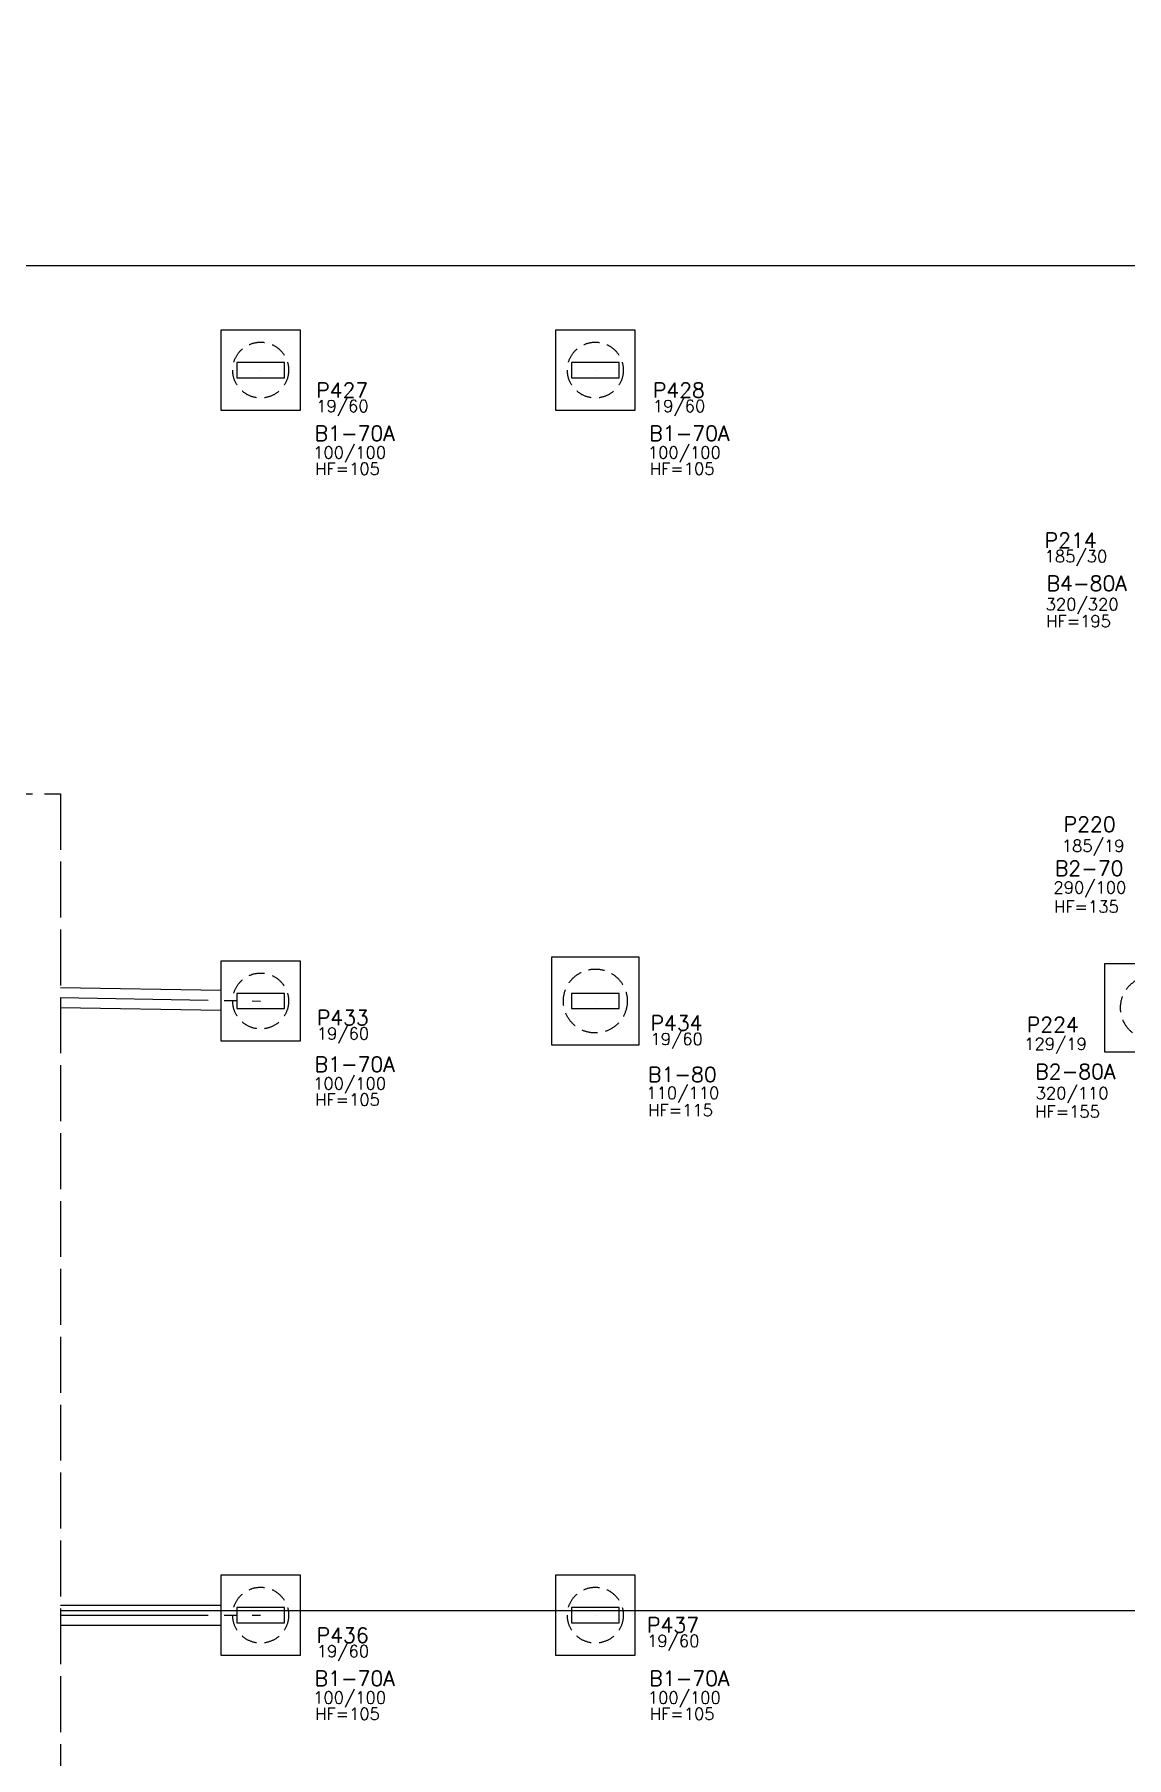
# Model space of a CAD drawing. Extents: x -5956 to 5211, y -572 to 5735.
# Drawn here: x -3852 to -2485, y 1458 to 3616 of the extents above; entities that cross this region are included whole.
import ezdxf

# ---------------------------------------------------------------- set-up
doc = ezdxf.new("R2010")
doc.units = 0
doc.header["$LTSCALE"] = 100
doc.header["$MEASUREMENT"] = 0
for name, pattern in [('ESTILO_TQS_0001', [0.85, 0.7, -0.15]), ('ESTILO_TQS_0002', [0.3, 0.2, -0.1]), ('ESTILO_TQS_0004', [2.4, 1.5, 0.2, 0.15, -0.2, 0.15, -0.2])]:
    doc.linetypes.add(name, pattern=pattern)
for name, color, linetype in [('01', 7, 'CONTINUOUS'), ('12', 7, 'CONTINUOUS'), ('18', 4, 'CONTINUOUS'), ('2', 5, 'CONTINUOUS'), ('201', 7, 'ESTILO_TQS_0001'), ('205', 5, 'ESTILO_TQS_0004'), ('210', 7, 'ESTILO_TQS_0002'), ('242', 7, 'CONTINUOUS'), ('251', 5, 'CONTINUOUS'), ('9', 3, 'CONTINUOUS')]:
    doc.layers.add(name, color=color, linetype=linetype)
doc.styles.get("Standard").update_dxf_attribs({"font": 'ROMANS.SHX'})

msp = doc.modelspace()

# ---------------------------------------------------------------- linework, layer by layer
at = {"layer": '01'}
for p, q in [((-3819.126021, 2422.52249), (-3618.626021, 2418.981092)), ((-3819.126021, 2397.518591), (-3618.626021, 2393.977192)), ((-3819.126021, 1649.096058), (-3618.626485, 1649.096012)), ((-3819.126021, 1624.096058), (-3618.626485, 1624.096012))]:
    msp.add_line(p, q, dxfattribs=at)
at = {"layer": '18'}
for p, q in [((-5454.126, 3326.596), (246.876232, 3326.596)), ((-3819.126021, 1642.596), (246.876232, 1642.596))]:
    msp.add_line(p, q, dxfattribs=at)
at = {"layer": '2'}
for points in [[(-3538.626021, 3186.096), (-3538.626021, 3205.096), (-3598.626021, 3205.096), (-3598.626021, 3186.096), (-3538.626021, 3186.096)], [(-3119.626021, 3186.096), (-3119.626021, 3205.096), (-3179.626021, 3205.096), (-3179.626021, 3186.096), (-3119.626021, 3186.096)], [(-3538.626021, 2396.096), (-3538.626021, 2415.096), (-3598.626021, 2415.096), (-3598.626021, 2396.096), (-3538.626021, 2396.096)], [(-3119.626021, 2396.096), (-3119.626021, 2415.096), (-3179.626021, 2415.096), (-3179.626021, 2396.096), (-3119.626021, 2396.096)], [(-3538.626021, 1627.096), (-3538.626021, 1646.096), (-3598.626021, 1646.096), (-3598.626021, 1627.096), (-3538.626021, 1627.096)], [(-3119.626021, 1627.096), (-3119.626021, 1646.096), (-3179.626021, 1646.096), (-3179.626021, 1627.096), (-3119.626021, 1627.096)]]:
    msp.add_lwpolyline(points, dxfattribs=at)
at = {"layer": '201'}
msp.add_lwpolyline([(-5454.126, 5101.596), (-5454.126, 2665.096), (-3819.126021, 2665.096), (-3819.126021, -93.404)], dxfattribs=at)
at = {"layer": '205'}
for p, q in [((-3819.126021, 2409.80148), (-3568.626485, 2405.595874)), ((-3819.126021, 1636.595937), (-3568.626485, 1636.595874))]:
    msp.add_line(p, q, dxfattribs=at)
at = {"layer": '210'}
for centre, radius in [((-3568.626485, 3195.595874), 35), ((-3149.626485, 3195.595874), 35), ((-3568.626485, 2405.595874), 35), ((-3149.626021, 2405.596), 40), ((-2452.126007, 2397.096), 40), ((-3568.626485, 1636.595874), 35), ((-3149.626485, 1636.595874), 35)]:
    msp.add_circle(centre, radius, dxfattribs=at)
at = {"layer": '242'}
for p, q in [((-3568.626021, 3195.596), (-3568.626021, 3195.596)), ((-3149.626021, 3195.596), (-3149.626021, 3195.596)), ((-3568.626021, 2405.596), (-3568.626021, 2405.596)), ((-3149.626021, 2405.596), (-3149.626021, 2405.596)), ((-3568.626021, 1636.596), (-3568.626021, 1636.596)), ((-3149.626021, 1636.596), (-3149.626021, 1636.596))]:
    msp.add_line(p, q, dxfattribs=at)
at = {"layer": '251', "linetype": 'Continuous'}
for points in [[(-3518.626485, 3245.595874), (-3618.626485, 3245.595874), (-3618.626485, 3145.595874), (-3518.626485, 3145.595874), (-3518.626485, 3245.595874)], [(-3099.626485, 3245.595874), (-3199.626485, 3245.595874), (-3199.626485, 3145.595874), (-3099.626485, 3145.595874), (-3099.626485, 3245.595874)], [(-3094.626021, 2350.596), (-3094.626021, 2460.596), (-3204.626021, 2460.596), (-3204.626021, 2350.596), (-3094.626021, 2350.596)], [(-3518.626485, 2455.595874), (-3618.626485, 2455.595874), (-3618.626485, 2355.595874), (-3518.626485, 2355.595874), (-3518.626485, 2455.595874)], [(-2512.126007, 2342.096), (-2192.126007, 2342.096), (-2192.126007, 2452.096), (-2512.126007, 2452.096), (-2512.126007, 2342.096)], [(-3518.626485, 1686.595874), (-3618.626485, 1686.595874), (-3618.626485, 1586.595874), (-3518.626485, 1586.595874), (-3518.626485, 1686.595874)], [(-3099.626485, 1686.595874), (-3199.626485, 1686.595874), (-3199.626485, 1586.595874), (-3099.626485, 1586.595874), (-3099.626485, 1686.595874)]]:
    msp.add_lwpolyline(points, dxfattribs=at)

# ---------------------------------------------------------------- texts
at = {"layer": '12', "linetype": 'Continuous'}
for s, p in [('19/60', (-3498.989021, 3143.079899)), ('19/60', (-3077.582062, 3143.079899)), ('100/100', (-3502.841624, 3084.910338)), ('100/100', (-3083.841624, 3084.910338)), ('HF=105', (-3500.404788, 3064.619929)), ('HF=105', (-3081.404788, 3064.619929)), ('185/30', (-2587.113897, 2954.94531)), ('320/320', (-2585.818694, 2894.825468)), ('HF=195', (-2585.159764, 2873.73973)), ('185/19', (-2565.577743, 2592.454312)), ('290/100', (-2576.094729, 2540.248146)), ('HF=135', (-2575.298758, 2516.265792)), ('19/60', (-3498.335132, 2357.331151)), ('19/60', (-3080.570282, 2350.537822)), ('129/19', (-2612.662978, 2344.350488)), ('100/100', (-3502.841624, 2294.910338)), ('HF=105', (-3500.404788, 2274.619929)), ('110/110', (-3085.778996, 2283.020008)), ('320/110', (-2598.381635, 2282.628337)), ('HF=115', (-3083.417241, 2261.44965)), ('HF=155', (-2598.855367, 2259.661406)), ('19/60', (-3498.421131, 1584.096)), ('19/60', (-3084.810604, 1596.845993)), ('100/100', (-3502.841624, 1525.910338)), ('100/100', (-3083.841624, 1525.910338)), ('HF=105', (-3500.404788, 1505.619929)), ('HF=105', (-3081.404788, 1505.619929))]:
    msp.add_text(s, height=15, dxfattribs=at).set_placement(p)
at = {"layer": '9', "linetype": 'Continuous'}
for s, p in [('P427', (-3498.989021, 3161.079899)), ('P428', (-3077.582062, 3161.079899)), ('P214', (-2587.113897, 2972.94531)), ('P220', (-2563.340201, 2617.539862)), ('P433', (-3498.335132, 2375.331151)), ('P434', (-3080.570282, 2368.537822)), ('P224', (-2609.470994, 2366.606467)), ('P436', (-3498.421131, 1602.096)), ('P437', (-3084.810604, 1614.845993))]:
    msp.add_text(s, height=18.75, dxfattribs=at).set_placement(p)
at = {"layer": '9'}
for s, p in [('B1-70A', (-3501.097443, 3107.072301)), ('B1-70A', (-3082.097443, 3107.072301)), ('B4-80A', (-2584.674418, 2919.138201)), ('B2-70', (-2574.350548, 2562.410108)), ('B1-70A', (-3501.097443, 2317.072301)), ('B1-80', (-3083.59038, 2304.206192)), ('B2-80A', (-2598.877337, 2307.933721)), ('B1-70A', (-3501.097443, 1548.072301)), ('B1-70A', (-3082.097443, 1548.072301))]:
    msp.add_text(s, height=18.75, dxfattribs=at).set_placement(p)

doc.saveas('drawing.dxf')
